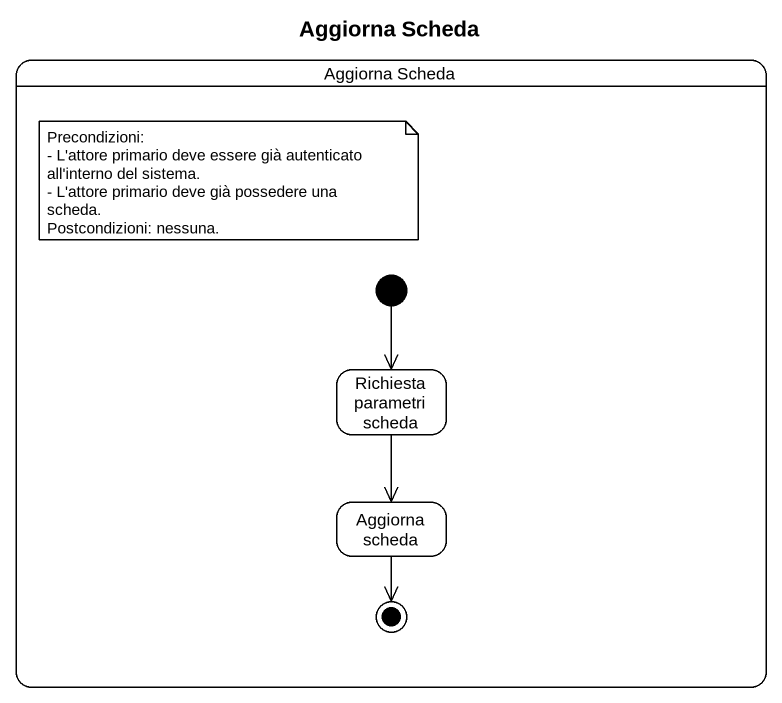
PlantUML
@startuml
title Aggiorna Scheda
hide empty description
state "Aggiorna Scheda" as Aggiorna_Scheda {
  state "Richiesta parametri scheda" as Richiesta_parametri_scheda
  state "Aggiorna scheda" as Aggiorna_scheda
  [*] --> Richiesta_parametri_scheda
  Aggiorna_scheda --> [*]
}
Richiesta_parametri_scheda --> Aggiorna_scheda
note as N1
  Precondizioni:
  - L'attore primario deve essere già autenticato all'interno del sistema.
  - L'attore primario deve già possedere una scheda.
  Postcondizioni: nessuna.
end note
@enduml
